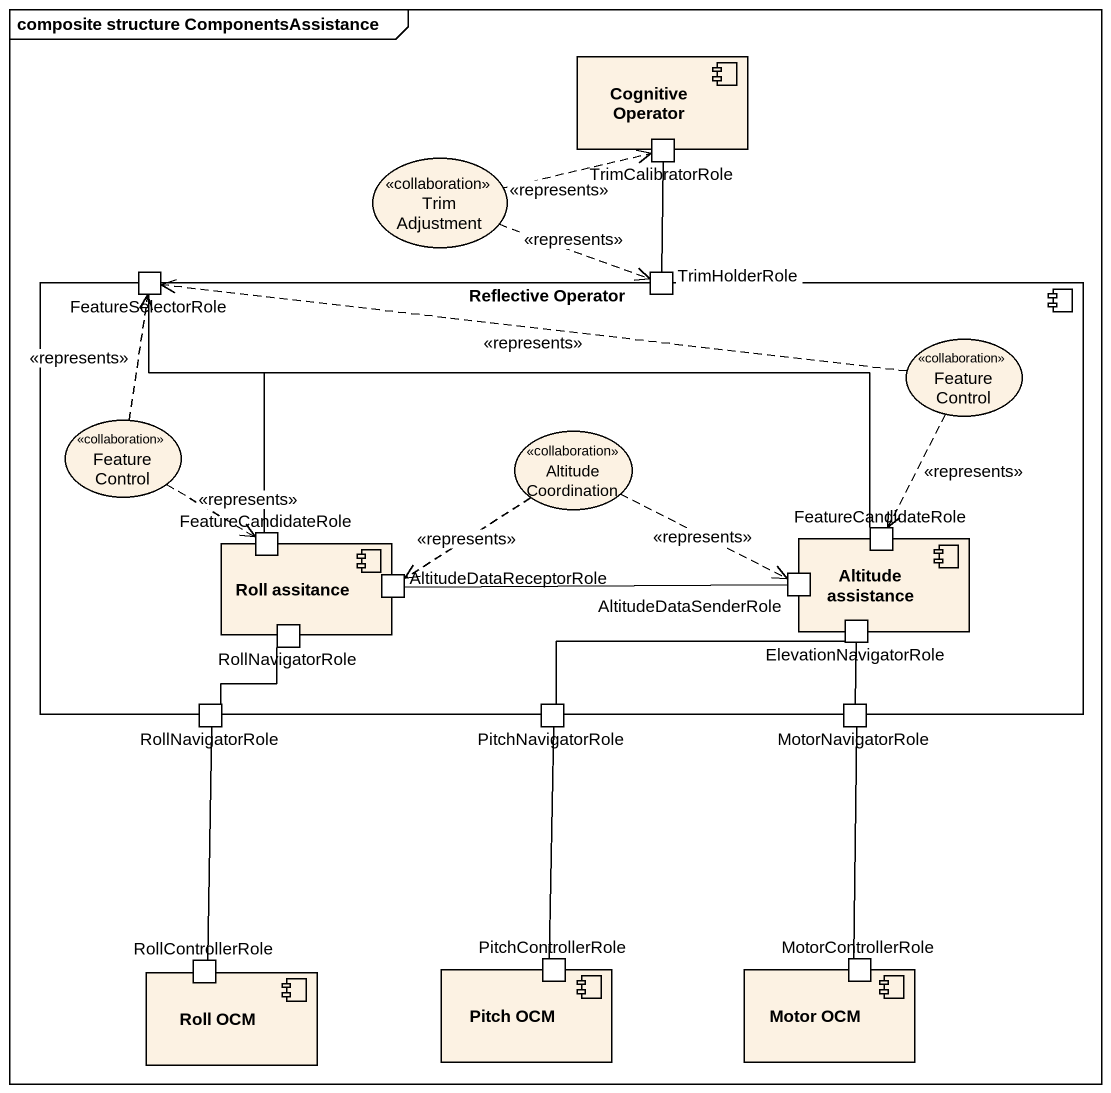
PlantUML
@startuml
mainframe composite structure ComponentsAssistance
component "Cognitive Operator" as Cognitive_Operator {
  port TrimCalibratorRole
}
usecase "Trim Adjustment" as Trim_Adjustment <<collaboration>>
component "Reflective Operator" as Reflective_Operator {
  port FeatureSelectorRole
  port TrimHolderRole
  usecase "Feature Control" as Feature_Control <<collaboration>>
  usecase "Feature Control" as Feature_Control_2 <<collaboration>>
  usecase "Altitude Coordination" as Altitude_Coordination <<collaboration>>
  component "Roll assitance" as Roll_assitance {
    port FeatureCandidateRole
    port AltitudeDataReceptorRole
    port RollNavigatorRole
  }
  component "Altitude assistance" as Altitude_assistance {
    port AltitudeDataSenderRole
    port "FeatureCandidateRole" as FeatureCandidateRole_2
    port ElevationNavigatorRole
  }
  port "RollNavigatorRole" as RollNavigatorRole_2
  port PitchNavigatorRole
  port MotorNavigatorRole
}
component "Roll OCM" as Roll_OCM {
  port RollControllerRole
}
component "Pitch OCM" as Pitch_OCM {
  port PitchControllerRole
}
component "Motor OCM" as Motor_OCM {
  port MotorControllerRole
}
Trim_Adjustment .right.> TrimCalibratorRole : <<represents>>
Trim_Adjustment .right.> TrimHolderRole : <<represents>>
TrimCalibratorRole -- TrimHolderRole
FeatureSelectorRole -right- FeatureCandidateRole_2
Feature_Control .left.> FeatureSelectorRole : <<represents>>
Feature_Control ..> FeatureCandidateRole_2 : <<represents>>
Feature_Control_2 .up.> FeatureSelectorRole : <<represents>>
Feature_Control_2 .right.> FeatureCandidateRole : <<represents>>
Altitude_Coordination ..> AltitudeDataReceptorRole : <<represents>>
Altitude_Coordination .right.> AltitudeDataSenderRole : <<represents>>
FeatureCandidateRole -up- FeatureSelectorRole
AltitudeDataReceptorRole -right- AltitudeDataSenderRole
RollNavigatorRole -- RollNavigatorRole_2
ElevationNavigatorRole -left- PitchNavigatorRole
ElevationNavigatorRole -- MotorNavigatorRole
RollNavigatorRole_2 -- RollControllerRole
PitchNavigatorRole -- PitchControllerRole
MotorNavigatorRole -- MotorControllerRole
@enduml
